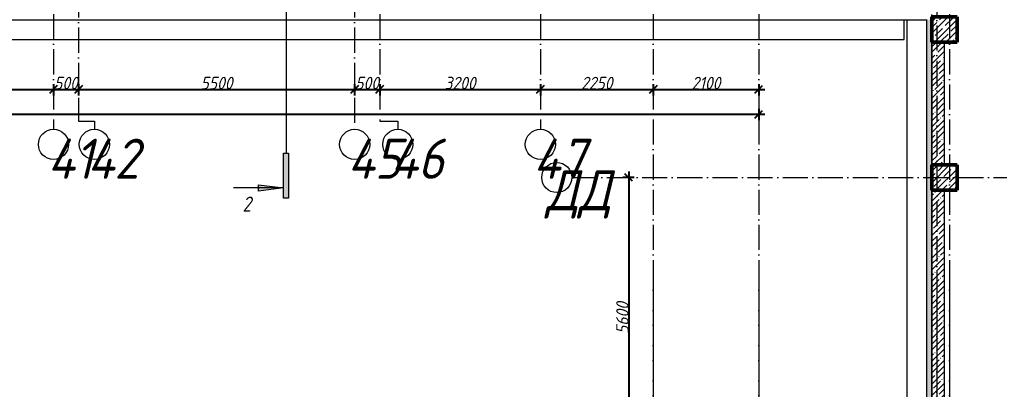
# Model space of a CAD drawing. Header units: millimetres. Extents: x -606178 to 312196, y -19338 to 632709.
# Drawn here: x -543742 to -524222, y 499502 to 506873 of the extents above; entities that cross this region are included whole.
import ezdxf

# ---------------------------------------------------------------- set-up
doc = ezdxf.new("R2010")
doc.units = ezdxf.units.MM
doc.linetypes.add('50_200_ШТРИХ_1Т_ш5_п1_п1_', pattern=[700, 500, -100, 0, -100])
for name, color, linetype, lineweight in [('A-____-____-DIMS', 7, 'Continuous', 9), ('A-FLOR-____-OTLN', 7, 'Continuous', 9), ('A-WALL-____-MCUT', 7, 'Continuous', 13), ('A-WALL-____-MCUT-1', 7, 'Continuous', 9), ('A-WALL-____-MCUT-3', 7, 'Continuous', 9), ('A-WALL-____-PATT-1', 7, 'Continuous', 9), ('G-____-____-SYMB', 7, 'Continuous', 9), ('S-COLS-____-MCUT', 7, 'Continuous', 50), ('S-COLS-____-OTLN', 7, 'Continuous', 9), ('S-GRID-____-IDEN', 7, 'Continuous', 9), ('S-GRID-____-OTLN', 7, 'Continuous', 9), ('S-GRID-____-OTLN-1', 7, '50_200_ШТРИХ_1Т_ш5_п1_п1_', 9)]:
    doc.layers.add(name, color=color, linetype=linetype, lineweight=lineweight)
doc.layers.add('G-____-____-SYMB-1', color=9, linetype='Continuous', lineweight=9, true_color=0x808080)
doc.styles.add('ISOCPEUR_I', font='isocpeui.ttf', dxfattribs={"width": 0.9, "height": 2.5})
doc.styles.add('ISOCPEUR_I_1', font='isocpeui.ttf', dxfattribs={"width": 0.85, "height": 2.5})
doc.styles.add('ISOCPEUR_I_9', font='isocpeui.ttf', dxfattribs={"width": 0.9, "height": 250})
doc.dimstyles.new('ISO-2_5_0_9К_БОЛЬШОЙ_ОСИ', dxfattribs={"dimscale": 304.8, "dimtxt": 248.995294, "dimasz": 0.492126, "dimexe": 0.393701, "dimexo": 0, "dimgap": 0, "dimtad": 1, "dimdec": 0, "dimzin": 0, "dimdsep": 46, "dimtxsty": 'ISOCPEUR_I_9', "dimblk1": 'OBLIQUE', "dimblk2": 'OBLIQUE', "dimsah": 1, "dimcen": 0.09, "dimdle": 0.393701, "dimazin": 0, "dimtfac": 1, "dimtdec": 4, "dimtix": 1, "dimtmove": 0, "dimatfit": 3, "dimfxl": 1, "dimtvp": 1, "dimtolj": 1, "dimtzin": 0, "dimarcsym": 2})
pattern_1 = [(45, (-600067.05, 451794.26), (-114.04925, 114.04925), []), (45, (-599953, 451794.26), (-114.04925, 114.04925), [201.612, -40.322, 3.353, -36.97])]

# ---------------------------------------------------------------- blocks, each defined once
blk = doc.blocks.new('BSC_Колонна _Прямоугольная - 500х500-V31-АР1_Кладочный план подвала в осях 1-64_Ю-ЯЯ')
at = {"layer": 'S-COLS-____-OTLN'}
h = blk.add_hatch(dxfattribs=at)
h.set_pattern_fill('FP_38', color=256, style=0, pattern_type=2)
h.set_pattern_definition([(315, (-51931.04, 74750), (114.04925, 114.04925), []), (315, (-51931.04, 74635.95), (114.04925, 114.04925), [201.613, -40.323, 3.353, -36.97])])
h.paths.add_polyline_path([(-250, -250), (250, -250), (250, 250), (-250, 250)], flags=0)
at = {"layer": 'S-COLS-____-MCUT'}
for p, q in [((250, 250), (-250, 250)), ((-250, 250), (-250, -250)), ((250, -250), (250, 250)), ((-250, -250), (250, -250))]:
    blk.add_line(p, q, dxfattribs=at)
blk = doc.blocks.new('BSC_Колонна _Прямоугольная - 500х500-V122-АР1_Кладочный план подвала в осях 1-64_Ю-ЯЯ')
at = {"layer": 'S-COLS-____-OTLN'}
h = blk.add_hatch(dxfattribs=at)
h.set_pattern_fill('FP_138', color=256, style=0, pattern_type=2)
h.set_pattern_definition([(45, (-74750, -54881.04), (-114.04925, 114.04925), []), (45, (-74635.95, -54881.04), (-114.04925, 114.04925), [201.613, -40.323, 3.353, -36.97])])
h.paths.add_polyline_path([(-250, -250), (250, -250), (250, 250), (-250, 250)], flags=0)
at = {"layer": 'S-COLS-____-MCUT'}
for p, q in [((250, 250), (-250, 250)), ((-250, 250), (-250, -250)), ((250, -250), (250, 250)), ((-250, -250), (250, -250))]:
    blk.add_line(p, q, dxfattribs=at)
blk = doc.blocks.new('Ось сетки - Круг_Ø6_00__ISO-2_5_0_9K_-25732049-АР1_Кладочный план подвала в осях 1-64_Ю-ЯЯ')
at = {"layer": 'S-GRID-____-IDEN'}
blk.add_circle((0, 0), 3, dxfattribs=at)
blk = doc.blocks.new('_Oblique')
at = {"color": 0, "linetype": 'ByBlock', "lineweight": -2}
blk.add_line((-0.5, -0.5), (0.5, 0.5), dxfattribs=at)
blk = doc.blocks.new('*D3723')
at = {"layer": 'A-____-____-DIMS', "color": 0, "lineweight": -2, "transparency": 16777216}
for p, q in [((-545567, 505589), (-545567, 505363)), ((-543067, 505589), (-543067, 505363)), ((-545687, 505483), (-542947, 505483))]:
    blk.add_line(p, q, dxfattribs=at)
at = {"layer": 'Defpoints', "color": 0, "transparency": 16777216}
for p in [(-545567, 505589), (-543067, 505589), (-543067, 505483)]:
    blk.add_point(p, dxfattribs=at)
at = {"layer": 'A-____-____-DIMS', "color": 0, "lineweight": -2, "transparency": 16777216, "xscale": 150, "yscale": 150, "zscale": 150, "rotation": 180}
blk.add_blockref('_Oblique', (-545567, 505483), dxfattribs=at)
at = {"layer": 'A-____-____-DIMS', "color": 0, "lineweight": -2, "transparency": 16777216, "xscale": 150, "yscale": 150, "zscale": 150}
blk.add_blockref('_Oblique', (-543067, 505483), dxfattribs=at)
at = {"layer": 'A-____-____-DIMS', "color": 0, "transparency": 16777216, "insert": (-544317, 505608), "char_height": 250, "width": 758.48, "attachment_point": 5, "style": 'ISOCPEUR_I_9'}
blk.add_mtext('\\A1;2500', dxfattribs=at)
blk = doc.blocks.new('*D3724')
at = {"layer": 'A-____-____-DIMS', "color": 0, "lineweight": -2, "transparency": 16777216}
for p, q in [((-543067, 505589), (-543067, 505363)), ((-542567, 505589), (-542567, 505363)), ((-543187, 505483), (-542447, 505483))]:
    blk.add_line(p, q, dxfattribs=at)
at = {"layer": 'Defpoints', "color": 0, "transparency": 16777216}
for p in [(-543067, 505589), (-542567, 505589), (-542567, 505483)]:
    blk.add_point(p, dxfattribs=at)
at = {"layer": 'A-____-____-DIMS', "color": 0, "lineweight": -2, "transparency": 16777216, "xscale": 150, "yscale": 150, "zscale": 150, "rotation": 180}
blk.add_blockref('_Oblique', (-543067, 505483), dxfattribs=at)
at = {"layer": 'A-____-____-DIMS', "color": 0, "lineweight": -2, "transparency": 16777216, "xscale": 150, "yscale": 150, "zscale": 150}
blk.add_blockref('_Oblique', (-542567, 505483), dxfattribs=at)
at = {"layer": 'A-____-____-DIMS', "color": 0, "transparency": 16777216, "insert": (-542817, 505608), "char_height": 250, "width": 568.86, "attachment_point": 5, "style": 'ISOCPEUR_I_9'}
blk.add_mtext('\\A1;500', dxfattribs=at)
blk = doc.blocks.new('*D3725')
at = {"layer": 'A-____-____-DIMS', "color": 0, "lineweight": -2, "transparency": 16777216}
for p, q in [((-542567, 505589), (-542567, 505363)), ((-537067, 505589), (-537067, 505363)), ((-542687, 505483), (-536947, 505483))]:
    blk.add_line(p, q, dxfattribs=at)
at = {"layer": 'Defpoints', "color": 0, "transparency": 16777216}
for p in [(-542567, 505589), (-537067, 505589), (-537067, 505483)]:
    blk.add_point(p, dxfattribs=at)
at = {"layer": 'A-____-____-DIMS', "color": 0, "lineweight": -2, "transparency": 16777216, "xscale": 150, "yscale": 150, "zscale": 150, "rotation": 180}
blk.add_blockref('_Oblique', (-542567, 505483), dxfattribs=at)
at = {"layer": 'A-____-____-DIMS', "color": 0, "lineweight": -2, "transparency": 16777216, "xscale": 150, "yscale": 150, "zscale": 150}
blk.add_blockref('_Oblique', (-537067, 505483), dxfattribs=at)
at = {"layer": 'A-____-____-DIMS', "color": 0, "transparency": 16777216, "insert": (-539817, 505608), "char_height": 250, "width": 758.48, "attachment_point": 5, "style": 'ISOCPEUR_I_9'}
blk.add_mtext('\\A1;5500', dxfattribs=at)
blk = doc.blocks.new('*D3726')
at = {"layer": 'A-____-____-DIMS', "color": 0, "lineweight": -2, "transparency": 16777216}
for p, q in [((-537067, 505589), (-537067, 505363)), ((-536567, 505589), (-536567, 505363)), ((-537187, 505483), (-536447, 505483))]:
    blk.add_line(p, q, dxfattribs=at)
at = {"layer": 'Defpoints', "color": 0, "transparency": 16777216}
for p in [(-537067, 505589), (-536567, 505589), (-536567, 505483)]:
    blk.add_point(p, dxfattribs=at)
at = {"layer": 'A-____-____-DIMS', "color": 0, "lineweight": -2, "transparency": 16777216, "xscale": 150, "yscale": 150, "zscale": 150, "rotation": 180}
blk.add_blockref('_Oblique', (-537067, 505483), dxfattribs=at)
at = {"layer": 'A-____-____-DIMS', "color": 0, "lineweight": -2, "transparency": 16777216, "xscale": 150, "yscale": 150, "zscale": 150}
blk.add_blockref('_Oblique', (-536567, 505483), dxfattribs=at)
at = {"layer": 'A-____-____-DIMS', "color": 0, "transparency": 16777216, "insert": (-536817, 505608), "char_height": 250, "width": 568.86, "attachment_point": 5, "style": 'ISOCPEUR_I_9'}
blk.add_mtext('\\A1;500', dxfattribs=at)
blk = doc.blocks.new('*D3727')
at = {"layer": 'A-____-____-DIMS', "color": 0, "lineweight": -2, "transparency": 16777216}
for p, q in [((-536567, 505589), (-536567, 505363)), ((-533367, 505589), (-533367, 505363)), ((-536687, 505483), (-533247, 505483))]:
    blk.add_line(p, q, dxfattribs=at)
at = {"layer": 'Defpoints', "color": 0, "transparency": 16777216}
for p in [(-536567, 505589), (-533367, 505589), (-533367, 505483)]:
    blk.add_point(p, dxfattribs=at)
at = {"layer": 'A-____-____-DIMS', "color": 0, "lineweight": -2, "transparency": 16777216, "xscale": 150, "yscale": 150, "zscale": 150, "rotation": 180}
blk.add_blockref('_Oblique', (-536567, 505483), dxfattribs=at)
at = {"layer": 'A-____-____-DIMS', "color": 0, "lineweight": -2, "transparency": 16777216, "xscale": 150, "yscale": 150, "zscale": 150}
blk.add_blockref('_Oblique', (-533367, 505483), dxfattribs=at)
at = {"layer": 'A-____-____-DIMS', "color": 0, "transparency": 16777216, "insert": (-534967, 505608), "char_height": 250, "width": 758.48, "attachment_point": 5, "style": 'ISOCPEUR_I_9'}
blk.add_mtext('\\A1;3200', dxfattribs=at)
blk = doc.blocks.new('*D3728')
at = {"layer": 'A-____-____-DIMS', "color": 0, "lineweight": -2, "transparency": 16777216}
for p, q in [((-533367, 505589), (-533367, 505363)), ((-531117, 505589), (-531117, 505363)), ((-533487, 505483), (-530997, 505483))]:
    blk.add_line(p, q, dxfattribs=at)
at = {"layer": 'Defpoints', "color": 0, "transparency": 16777216}
for p in [(-533367, 505589), (-531117, 505589), (-531117, 505483)]:
    blk.add_point(p, dxfattribs=at)
at = {"layer": 'A-____-____-DIMS', "color": 0, "lineweight": -2, "transparency": 16777216, "xscale": 150, "yscale": 150, "zscale": 150, "rotation": 180}
blk.add_blockref('_Oblique', (-533367, 505483), dxfattribs=at)
at = {"layer": 'A-____-____-DIMS', "color": 0, "lineweight": -2, "transparency": 16777216, "xscale": 150, "yscale": 150, "zscale": 150}
blk.add_blockref('_Oblique', (-531117, 505483), dxfattribs=at)
at = {"layer": 'A-____-____-DIMS', "color": 0, "transparency": 16777216, "insert": (-532242, 505608), "char_height": 250, "width": 758.48, "attachment_point": 5, "style": 'ISOCPEUR_I_9'}
blk.add_mtext('\\A1;2250', dxfattribs=at)
blk = doc.blocks.new('*D3729')
at = {"layer": 'A-____-____-DIMS', "color": 0, "lineweight": -2, "transparency": 16777216}
for p, q in [((-531117, 505589), (-531117, 505363)), ((-529017, 505589), (-529017, 505363)), ((-531237, 505483), (-528897, 505483))]:
    blk.add_line(p, q, dxfattribs=at)
at = {"layer": 'Defpoints', "color": 0, "transparency": 16777216}
for p in [(-531117, 505589), (-529017, 505589), (-529017, 505483)]:
    blk.add_point(p, dxfattribs=at)
at = {"layer": 'A-____-____-DIMS', "color": 0, "lineweight": -2, "transparency": 16777216, "xscale": 150, "yscale": 150, "zscale": 150, "rotation": 180}
blk.add_blockref('_Oblique', (-531117, 505483), dxfattribs=at)
at = {"layer": 'A-____-____-DIMS', "color": 0, "lineweight": -2, "transparency": 16777216, "xscale": 150, "yscale": 150, "zscale": 150}
blk.add_blockref('_Oblique', (-529017, 505483), dxfattribs=at)
at = {"layer": 'A-____-____-DIMS', "color": 0, "transparency": 16777216, "insert": (-530067, 505608), "char_height": 250, "width": 701.02, "attachment_point": 5, "style": 'ISOCPEUR_I_9'}
blk.add_mtext('\\A1;2100', dxfattribs=at)
blk = doc.blocks.new('*D3739')
at = {"layer": 'A-____-____-DIMS', "color": 0, "lineweight": -2, "transparency": 16777216}
for p, q in [((-531607, 503845), (-531607, 498005)), ((-531501, 503725), (-531727, 503725)), ((-531501, 498125), (-531727, 498125))]:
    blk.add_line(p, q, dxfattribs=at)
at = {"layer": 'Defpoints', "color": 0, "transparency": 16777216}
for p in [(-531501, 503725), (-531607, 498125), (-531501, 498125)]:
    blk.add_point(p, dxfattribs=at)
at = {"layer": 'A-____-____-DIMS', "color": 0, "lineweight": -2, "transparency": 16777216, "xscale": 150, "yscale": 150, "zscale": 150}
for p, rotation in [((-531607, 503725), 90), ((-531607, 498125), 270)]:
    blk.add_blockref('_Oblique', p, dxfattribs=dict(at, rotation=rotation))
at = {"layer": 'A-____-____-DIMS', "color": 0, "transparency": 16777216, "insert": (-531732, 500925), "char_height": 250, "width": 758.48, "attachment_point": 5, "rotation": 90, "style": 'ISOCPEUR_I_9'}
blk.add_mtext('\\A1;5600', dxfattribs=at)
blk = doc.blocks.new('*D3854')
at = {"layer": 'A-____-____-DIMS', "color": 0, "lineweight": -2, "transparency": 16777216}
for p, q in [((-602537, 504986), (-528897, 504986)), ((-602417, 505092), (-602417, 504866)), ((-529017, 505092), (-529017, 504866))]:
    blk.add_line(p, q, dxfattribs=at)
at = {"layer": 'Defpoints', "color": 0, "transparency": 16777216}
for p in [(-602417, 505092), (-529017, 505092), (-529017, 504986)]:
    blk.add_point(p, dxfattribs=at)
at = {"layer": 'A-____-____-DIMS', "color": 0, "lineweight": -2, "transparency": 16777216, "xscale": 150, "yscale": 150, "zscale": 150, "rotation": 180}
blk.add_blockref('_Oblique', (-602417, 504986), dxfattribs=at)
at = {"layer": 'A-____-____-DIMS', "color": 0, "lineweight": -2, "transparency": 16777216, "xscale": 150, "yscale": 150, "zscale": 150}
blk.add_blockref('_Oblique', (-529017, 504986), dxfattribs=at)
at = {"layer": 'A-____-____-DIMS', "color": 0, "transparency": 16777216, "insert": (-565717, 505113), "char_height": 250, "width": 971.08, "attachment_point": 5, "style": 'ISOCPEUR_I_9'}
blk.add_mtext('\\A1;73400', dxfattribs=at)
blk = doc.blocks.new('Разрез - Концевая часть разреза-18266132-АР1_Кладочный план подвала в осях 1-64_Ю-ЯЯ')
at = {"layer": 'G-____-____-SYMB'}
for points in [[(0, 0.5), (0, -0.5), (-9, -0.5), (-9, 0.5)], [(-6.29, -5.5), (-7.61, -5.5), (-6.95, -0.5)]]:
    blk.add_hatch(color=256, dxfattribs=at).paths.add_polyline_path(points, flags=0)
for p, q in [((0, 0.5), (-9, 0.5)), ((-9, 0.5), (-9, -0.5)), ((0, -0.5), (0, 0.5)), ((-9, -0.5), (0, -0.5)), ((-6.95, -0.5), (-7.61, -5.5)), ((-6.95, -0.5), (-6.95, -10.5)), ((-6.29, -5.5), (-6.95, -0.5)), ((-7.61, -5.5), (-6.29, -5.5))]:
    blk.add_line(p, q, dxfattribs=at)

msp = doc.modelspace()

# ---------------------------------------------------------------- hatches: boundary and pattern name
at = {"layer": 'A-WALL-____-PATT-1'}
h = msp.add_hatch(dxfattribs=at)
h.set_pattern_fill('FP_54', color=256, style=0, pattern_type=2)
h.set_pattern_definition([(0, (-600067.05, 451794.26), (120.967, 69.841), [80.645, -161.29]), (120, (-600067.05, 451794.26), (-120.96808, 69.84086), [80.645, -161.29]), (60, (-600067.05, 451794.26), (-8e-05, 139.68186), [0, -161.29, 80.645, 0])])
h.paths.add_polyline_path([(-525569.047, 494727.3011), (-525569.047, 506865.3011), (-525567.047, 506865.3011), (-525567.047, 506873.3011), (-525669.047, 506873.3011), (-525669.047, 494727.3011)], flags=0)
h = msp.add_hatch(dxfattribs=at)
h.set_pattern_fill('FP_1', color=256, style=0, pattern_type=2)
h.set_pattern_definition(pattern_1)
h.paths.add_polyline_path([(-525567.047, 503975.3011), (-525317.047, 503975.3011), (-525317.047, 506425.3011), (-525567.047, 506425.3011), (-525567.047, 505789.5148)], flags=0)
h = msp.add_hatch(dxfattribs=at)
h.set_pattern_fill('FP_1', color=256, style=0, pattern_type=2)
h.set_pattern_definition(pattern_1)
h.paths.add_polyline_path([(-525567.047, 498225.3011), (-525317.047, 498225.3011), (-525317.047, 503475.3011), (-525567.047, 503475.3011), (-525567.047, 499331.565)], flags=0)

# ---------------------------------------------------------------- linework, layer by layer
at = {"layer": 'A-FLOR-____-OTLN'}
for p, q in [((-526117.047, 506475.3011), (-526117.047, 506865.3011)), ((-526067.047, 506865.3011), (-526067.047, 494835.3011)), ((-554817.047, 506475.3011), (-526117.047, 506475.3011))]:
    msp.add_line(p, q, dxfattribs=at)
at = {"layer": 'A-WALL-____-MCUT'}
for p, q in [((-602627.047, 506865.3011), (-525677.047, 506865.3011)), ((-525677.047, 506865.3011), (-525677.047, 494835.3011)), ((-525669.047, 494827.3011), (-525669.047, 506873.3011))]:
    msp.add_line(p, q, dxfattribs=at)
at = {"layer": 'A-WALL-____-MCUT-1'}
for p, q in [((-525567.047, 506425.3011), (-525567.047, 503975.3011)), ((-525317.047, 503975.3011), (-525317.047, 506425.3011)), ((-525567.047, 503475.3011), (-525567.047, 498225.3011)), ((-525317.047, 498225.3011), (-525317.047, 503475.3011))]:
    msp.add_line(p, q, dxfattribs=at)
at = {"layer": 'A-WALL-____-MCUT-3'}
for p, q in [((-525569.047, 494725.3011), (-525569.047, 506975.3011)), ((-525569.047, 506873.3011), (-525567.047, 506873.3011))]:
    msp.add_line(p, q, dxfattribs=at)
at = {"layer": 'G-____-____-SYMB-1'}
msp.add_line((-538432.7382, 538347.8672), (-538432.7382, 504211.511), dxfattribs=at)
at = {"layer": 'S-GRID-____-OTLN'}
for p, q in [((-542567.047, 504850.186), (-542252.4155, 504850.186)), ((-542252.4155, 504850.186), (-542252.4155, 504685.847)), ((-536567.047, 504850.186), (-536207.8573, 504850.186)), ((-536207.8573, 504850.186), (-536207.8573, 504685.847))]:
    msp.add_line(p, q, dxfattribs=at)
at = {"layer": 'S-GRID-____-OTLN-1'}
for p, q in [((-543067.047, 542687.1106), (-543067.047, 504685.847)), ((-536567.047, 542687.1106), (-536567.047, 504850.186)), ((-533367.047, 542687.1106), (-533367.047, 504685.847)), ((-531117.047, 542687.1106), (-531117.047, 491888.6689)), ((-529017.047, 542687.1106), (-529017.047, 491888.6689)), ((-525217.047, 542687.1106), (-525217.047, 491888.6689)), ((-525467.047, 542459.2697), (-525467.047, 492207.5042)), ((-542567.047, 542417.6759), (-542567.047, 504850.186)), ((-537067.047, 542417.6759), (-537067.047, 504685.847)), ((-532740.2765, 503725.3011), (-495992.6403, 503725.3011)), ((-531117.047, 501675.2188), (-531117.047, 447311.6528)), ((-529017.047, 501675.2188), (-529017.047, 447502.0463)), ((-525217.047, 501675.2188), (-525217.047, 463125.3011)), ((-525467.047, 501447.3779), (-525467.047, 463125.3011))]:
    msp.add_line(p, q, dxfattribs=at)

# ---------------------------------------------------------------- block references
at = {"layer": 'G-____-____-SYMB', "extrusion": (0, 0, -1), "xscale": 99.99999999999993, "yscale": 99.99999999999993, "zscale": 99.99999999999993, "rotation": 90.00000000000053}
msp.add_blockref('Разрез - Концевая часть разреза-18266132-АР1_Кладочный план подвала в осях 1-64_Ю-ЯЯ', (538432.7382, 504211.511), dxfattribs=at)
at = {"layer": 'S-COLS-____-OTLN'}
msp.add_blockref('BSC_Колонна _Прямоугольная - 500х500-V122-АР1_Кладочный план подвала в осях 1-64_Ю-ЯЯ', (-525317.047, 506675.3011), dxfattribs=at)
at = {"layer": 'S-COLS-____-OTLN', "rotation": 89.9999999999999}
msp.add_blockref('BSC_Колонна _Прямоугольная - 500х500-V31-АР1_Кладочный план подвала в осях 1-64_Ю-ЯЯ', (-525317.047, 503725.3011), dxfattribs=at)
at = {"layer": 'S-GRID-____-IDEN', "xscale": 99.99999999999993, "yscale": 99.99999999999993, "zscale": 99.99999999999993}
for p, rotation in [((-543067.047, 504385.847), 180), ((-542252.4155, 504385.847), 180), ((-537067.047, 504385.847), 180), ((-536207.8573, 504385.847), 180), ((-533367.047, 504385.847), 180), ((-533040.2765, 503725.3011), 269.9999999999995)]:
    msp.add_blockref('Ось сетки - Круг_Ø6_00__ISO-2_5_0_9K_-25732049-АР1_Кладочный план подвала в осях 1-64_Ю-ЯЯ', p, dxfattribs=dict(at, rotation=rotation))

# ---------------------------------------------------------------- texts
at = {"layer": 'G-____-____-SYMB', "insert": (-539301.838, 503346.6927), "char_height": 300, "width": 256.54, "attachment_point": 1, "style": 'ISOCPEUR_I_1'}
msp.add_mtext('\\fISOCPEUR|b0|i1|c204|p34|;2', dxfattribs=at)
at = {"layer": 'S-GRID-____-IDEN', "char_height": 800, "attachment_point": 1, "style": 'ISOCPEUR_I'}
for s, insert, width in [('41', (-543186.5686, 504499.7806), 367.974562), ('42', (-542395.7871, 504499.7806), 425.696062), ('45', (-537210.4186, 504499.7806), 425.696062), ('46', (-536351.229, 504499.7806), 425.696062), ('47', (-533510.4186, 504499.7806), 425.696062), ('ДД', (-533254.356, 503871.9336), 505.063125)]:
    msp.add_mtext(s, dxfattribs=dict(at, insert=insert, width=width))

# ---------------------------------------------------------------- dimensions: what is measured, and where the dimension line sits
at = {"layer": 'A-____-____-DIMS'}
for base, p1, p2, override, picture, middle in [((-543067.047, 505482.7262), (-545567.047, 505588.7923), (-543067.047, 505588.7923), {"dimtxt": 400, "dimpost": '<>', "dimfxl": 2500}, '*D3723', (-544317.047, 505607.7262)), ((-542567.047, 505482.7262), (-543067.047, 505588.7923), (-542567.047, 505588.7923), {"dimtxt": 400, "dimpost": '<>', "dimfxl": 500}, '*D3724', (-542817.047, 505607.7262)), ((-537067.047, 505482.7262), (-542567.047, 505588.7923), (-537067.047, 505588.7923), {"dimtxt": 400, "dimpost": '<>', "dimfxl": 5500}, '*D3725', (-539817.047, 505607.7262)), ((-536567.047, 505482.7262), (-537067.047, 505588.7923), (-536567.047, 505588.7923), {"dimtxt": 400, "dimpost": '<>', "dimfxl": 500}, '*D3726', (-536817.047, 505607.7262)), ((-533367.047, 505482.7262), (-536567.047, 505588.7923), (-533367.047, 505588.7923), {"dimtxt": 400, "dimpost": '<>', "dimfxl": 3200}, '*D3727', (-534967.047, 505607.7262)), ((-531117.047, 505482.7262), (-533367.047, 505588.7923), (-531117.047, 505588.7923), {"dimtxt": 400, "dimpost": '<>', "dimfxl": 2250}, '*D3728', (-532242.047, 505607.7262)), ((-529017.047, 505482.7262), (-531117.047, 505588.7923), (-529017.047, 505588.7923), {"dimtxt": 400, "dimpost": '<>', "dimfxl": 2100}, '*D3729', (-530067.047, 505607.7262)), ((-529017.047, 504985.926), (-602417.047, 505091.992), (-529017.047, 505091.992), {"dimtxt": 400, "dimpost": '<>', "dimfxl": 73400}, '*D3854', (-565717.047, 505112.5358))]:
    dim = msp.add_linear_dim(base=base, p1=p1, p2=p2, dimstyle='ISO-2_5_0_9К_БОЛЬШОЙ_ОСИ', override=override, dxfattribs=at)
    dim.commit()
    dim.dimension.update_dxf_attribs({"geometry": picture, "text_midpoint": middle})
dim = msp.add_linear_dim(base=(-531606.689, 498125.3011), p1=(-531500.623, 503725.3011), p2=(-531500.623, 498125.3011), angle=90, dimstyle='ISO-2_5_0_9К_БОЛЬШОЙ_ОСИ', override={"dimtxt": 400, "dimpost": '<>', "dimfxl": 5600}, dxfattribs=at)
dim.commit()
dim.dimension.update_dxf_attribs({"geometry": '*D3739', "text_midpoint": (-531731.689, 500925.3011)})

doc.saveas('drawing.dxf')
